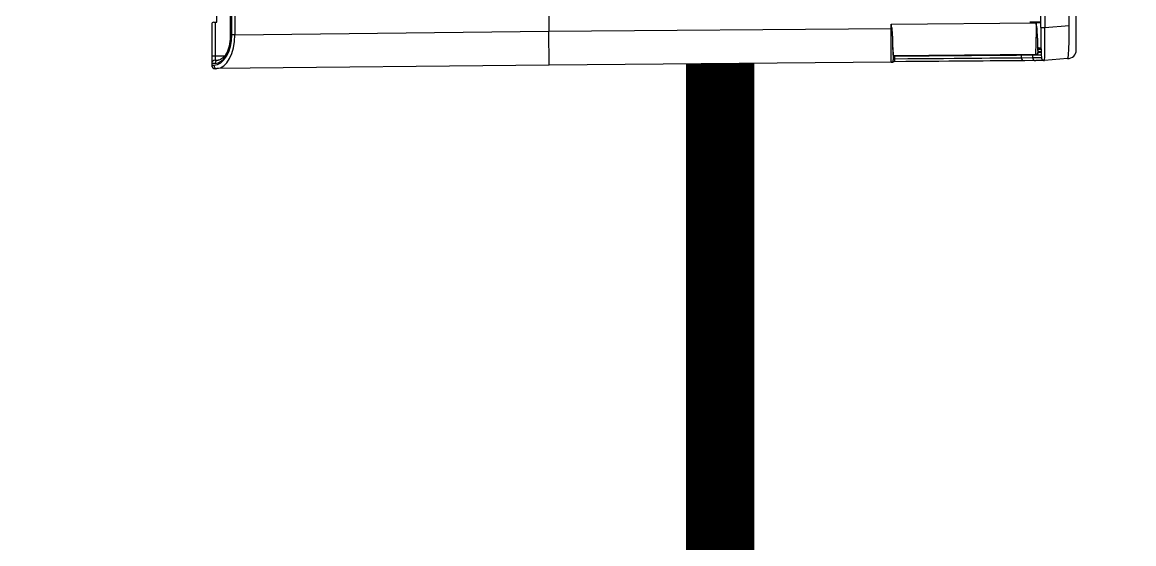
# Model space of a CAD drawing. Header units: inches. Extents: x -172 to 397, y -177 to 127.
# Drawn here: x -66.8412 to -66.4348, y 70.4784 to 70.669 of the extents above; entities that cross this region are included whole.
import ezdxf

# ---------------------------------------------------------------- set-up
doc = ezdxf.new("R2010")
doc.units = ezdxf.units.IN
doc.header["$MEASUREMENT"] = 0
doc.header["$XCLIPFRAME"] = 2
doc.layers.add('AC-RA', color=210, linetype='Continuous')
picture_1 = doc.add_image_def('image3.tif', size_in_pixel=(13248, 8704))

# ---------------------------------------------------------------- blocks, each defined once
blk = doc.blocks.new('FTM(15-28)PV2S')
at = {"layer": 'AC-RA', "color": 0, "linetype": 'Continuous'}
for p, q in [((1985.518863218891, 1338.300371027779), (1985.518858480901, 1338.300913951193)), ((1985.519949825596, 1338.199154800378), (1985.518863218891, 1338.300371027779)), ((1985.532349801533, 1338.301951528389), (1985.519885801669, 1338.301951528389)), ((1985.521438567363, 1338.300940879943), (1985.521454479807, 1338.300029186683)), ((1985.532992676589, 1338.300931904122), (1985.522724473051, 1338.300931904122)), ((1985.532992676589, 1338.301308653334), (1985.532992676589, 1338.300408628256)), ((1985.532992676589, 1338.300408628256), (1985.534921301756, 1338.300408628256)), ((1985.521478918059, 1338.299767440104), (1985.521454479807, 1338.300029186683)), ((1985.521541728238, 1338.29950459678), (1985.521478918059, 1338.299767440104)), ((1985.521651710017, 1338.299227509917), (1985.521541728238, 1338.29950459678)), ((1985.521809650274, 1338.298943624007), (1985.521651710017, 1338.299227509917)), ((1985.522019863989, 1338.298654628526), (1985.521809650274, 1338.298943624007)), ((1985.522286560706, 1338.298362029087), (1985.522019863989, 1338.298654628526)), ((1985.522611219038, 1338.298070886403), (1985.522286560706, 1338.298362029087)), ((1985.52299429414, 1338.297786492622), (1985.522611219038, 1338.298070886403)), ((1985.523435329572, 1338.297513698878), (1985.52299429414, 1338.297786492622)), ((1985.523932570284, 1338.297257427023), (1985.523435329572, 1338.297513698878)), ((1985.524483357345, 1338.297022574479), (1985.523932570284, 1338.297257427023)), ((1985.525084480237, 1338.29681372366), (1985.524483357345, 1338.297022574479)), ((1985.525729942222, 1338.296635418406), (1985.525084480237, 1338.29681372366)), ((1985.526411688076, 1338.296491976266), (1985.525729942222, 1338.296635418406)), ((1985.527130292527, 1338.296385871024), (1985.526411688076, 1338.296491976266)), ((1985.527867533926, 1338.296321067933), (1985.527130292527, 1338.296385871024)), ((1985.528608999015, 1338.296299872342), (1985.527867533926, 1338.296321067933)), ((1986.49911743748, 1338.296299872342), (1985.528608999015, 1338.296299872342)), ((1985.529197054829, 1338.294934473869), (1985.530235434333, 1338.199244562451)), ((1986.498529381667, 1338.294934473869), (1985.529197054829, 1338.294934473869)), ((1985.520859459084, 1338.094921076762), (1985.519949825596, 1338.199154800378)), ((1985.530235434333, 1338.199244562451), (1985.531116471454, 1338.094950349435)), ((1985.520859459084, 1338.094921076762), (1985.520957471816, 1338.09492095333)), ((1985.520859459084, 1338.094921076762), (1985.520863567056, 1338.094450376504)), ((1985.520957471816, 1338.09492095333), (1985.521251030424, 1338.094922037217)), ((1985.521010141283, 1338.090431486808), (1985.520983483826, 1338.094066204656)), ((1985.521251030424, 1338.094922037217), (1985.521739152596, 1338.094924230707)), ((1985.521506417683, 1338.093813112461), (1985.522797753092, 1338.093813112461)), ((1985.521739152596, 1338.094924230707), (1985.522413113232, 1338.094927351222)), ((1985.522413113232, 1338.094927351222), (1985.523263617644, 1338.094931131328)), ((1985.523172382102, 1338.050884986613), (1985.522793565404, 1338.094293019976)), ((1985.523263617644, 1338.094931131328), (1985.524282755899, 1338.094935285586)), ((1985.524282755899, 1338.094935285586), (1985.52545268564, 1338.094939426988)), ((1985.52545268564, 1338.094939426988), (1985.526747326713, 1338.094943267523)), ((1985.526747326713, 1338.094943267523), (1985.528140375243, 1338.0949465449)), ((1985.528140375243, 1338.0949465449), (1985.529605524782, 1338.094948992968)), ((1985.529605524782, 1338.094948992968), (1985.531116471454, 1338.094950349435)), ((1985.531116471454, 1338.094950349435), (1985.532404017758, 1338.094950349435)), ((1985.531116471454, 1338.094950349435), (1985.531116471454, 1338.094673306287)), ((1985.532404017758, 1338.094950349435), (1985.532778451334, 1338.050717517661)), ((1985.521036076149, 1338.08693819633), (1985.521010141283, 1338.090431486808)), ((1985.521061406712, 1338.08358601564), (1985.521036076149, 1338.08693819633)), ((1985.52108581282, 1338.080391161906), (1985.521061406712, 1338.08358601564)), ((1985.52110915047, 1338.077364673291), (1985.52108581282, 1338.080391161906)), ((1985.521131373375, 1338.074505179186), (1985.52110915047, 1338.077364673291)), ((1985.521152448105, 1338.071811762852), (1985.521131373375, 1338.074505179186)), ((1985.521172345088, 1338.06928351012), (1985.521152448105, 1338.071811762852)), ((1985.521191042466, 1338.06691985526), (1985.521172345088, 1338.06928351012)), ((1985.521208511953, 1338.064722004306), (1985.521191042466, 1338.06691985526)), ((1985.521224702119, 1338.062690957571), (1985.521208511953, 1338.064722004306)), ((1985.52123956539, 1338.060830473302), (1985.521224702119, 1338.062690957571)), ((1985.521253014336, 1338.059152709554), (1985.52123956539, 1338.060830473302)), ((1985.521264987241, 1338.057663178336), (1985.521253014336, 1338.059152709554)), ((1985.52127546739, 1338.056362033938), (1985.521264987241, 1338.057663178336)), ((1985.521284444497, 1338.055249609371), (1985.52127546739, 1338.056362033938)), ((1985.521291905706, 1338.054326235071), (1985.521284444497, 1338.055249609371)), ((1985.521321184807, 1338.050853591167), (1985.521291905706, 1338.054326235071)), ((1985.521344557774, 1338.048167019177), (1985.521321202807, 1338.050851495395)), ((1985.523172382102, 1338.050884986613), (1985.523173692282, 1338.050734872716)), ((1985.523816541622, 1338.050097608674), (1985.523815232729, 1338.050247756001)), ((1985.523816541622, 1338.050097608674), (1985.525107878318, 1338.050097608674)), ((1985.523859962689, 1338.050097608674), (1985.523867531281, 1338.049229305432)), ((1985.525114541953, 1338.049277728812), (1985.525106409991, 1338.050265780932)), ((1985.532778451334, 1338.050717517661), (1985.53291421626, 1338.050717517661)), ((1985.532778451334, 1338.050683499285), (1985.532778451334, 1338.050717517661)), ((1985.53291421626, 1338.050717517661), (1985.532926196879, 1338.049310334881)), ((1985.532968779637, 1338.049310334881), (1985.532998263173, 1338.052695581206)), ((1985.521953848435, 1338.041172129407), (1985.521344550744, 1338.048167099883)), ((1985.521353990721, 1338.048414226198), (1985.52134583778, 1338.048294866158)), ((1985.52134583778, 1338.048294866158), (1985.521359579877, 1338.048170370831)), ((1985.521386355623, 1338.048534254828), (1985.521353990721, 1338.048414226198)), ((1985.521436658024, 1338.048649636757), (1985.521386355623, 1338.048534254828)), ((1985.521499549205, 1338.048755635282), (1985.521436658024, 1338.048649636757)), ((1985.521573729272, 1338.048850418209), (1985.521499549205, 1338.048755635282)), ((1985.521658554065, 1338.04893278979), (1985.521573729272, 1338.048850418209)), ((1985.521749087587, 1338.0490008484), (1985.521658554065, 1338.04893278979)), ((1985.521837266901, 1338.049052350407), (1985.521749087587, 1338.0490008484)), ((1985.521917307417, 1338.049088388697), (1985.521837266901, 1338.049052350407)), ((1985.52198542903, 1338.049112771662), (1985.521917307417, 1338.049088388697)), ((1985.522038166642, 1338.049127889512), (1985.52198542903, 1338.049112771662)), ((1985.522073320336, 1338.049135191286), (1985.522038166642, 1338.049127889512)), ((1985.531395681091, 1338.049310334881), (1986.496330755405, 1338.049310334881)), ((1985.524518000596, 1338.038525857672), (1986.503208439756, 1338.038525857672))]:
    blk.add_line(p, q, dxfattribs=at)
at = {"layer": 'AC-RA', "color": 8, "linetype": 'Continuous'}
for p, q in [((1985.519885801669, 1338.301951528389), (1985.519891779122, 1338.301266588733)), ((1985.520426036579, 1338.300897820172), (1985.520407643924, 1338.301951528389)), ((1985.522724473051, 1338.301951528389), (1985.522724473051, 1338.300931904122)), ((1985.522724473051, 1338.300931904122), (1985.52277633121, 1338.297961011342)), ((1985.528608999015, 1338.296157858671), (1985.528608999015, 1338.296299872342)), ((1986.49911743748, 1338.296157858671), (1985.528608999015, 1338.296157858671)), ((1985.529197054829, 1338.294934473869), (1985.529197054829, 1338.295821059001)), ((1985.529197054829, 1338.295821059001), (1986.498529381667, 1338.295821059001)), ((1985.519949825596, 1338.199154800378), (1985.530235434333, 1338.199244562451)), ((1985.556597207439, 1338.199244650056), (1985.530235434333, 1338.199244562451)), ((1985.521506417683, 1338.093813112461), (1985.521502309711, 1338.094283943866)), ((1985.52188414535, 1338.093788338628), (1985.521914311619, 1338.089806954264)), ((1985.522645467564, 1338.088380702523), (1985.522601331619, 1338.093742920791)), ((1985.521914311619, 1338.089806954264), (1985.521943343857, 1338.08600620879)), ((1985.522686989578, 1338.083370818358), (1985.522645467564, 1338.088380702523)), ((1985.521943343857, 1338.08600620879), (1985.521971251063, 1338.082394203718)), ((1985.522725839803, 1338.078708079009), (1985.522686989578, 1338.083370818358)), ((1985.521971251063, 1338.082394203718), (1985.52199801138, 1338.078976425343)), ((1985.52199801138, 1338.078976425343), (1985.522023488519, 1338.075750203163)), ((1985.522761948809, 1338.074392845771), (1985.522725839803, 1338.078708079009)), ((1985.522023488519, 1338.075750203163), (1985.52204758219, 1338.072716468061)), ((1985.522795193164, 1338.070434349044), (1985.522761948809, 1338.074392845771)), ((1985.52204758219, 1338.072716468061), (1985.522070152247, 1338.069889680868)), ((1985.522070152247, 1338.069889680868), (1985.522091040544, 1338.067288010518)), ((1985.522825328575, 1338.066855927765), (1985.522795193164, 1338.070434349044)), ((1985.522091040544, 1338.067288010518), (1985.522110220078, 1338.064908975516)), ((1985.522851980889, 1338.063697896628), (1985.522825328575, 1338.066855927765)), ((1985.522110220078, 1338.064908975516), (1985.522127679279, 1338.062751250251)), ((1985.522875115391, 1338.060962380978), (1985.522851980889, 1338.063697896628)), ((1985.522127679279, 1338.062751250251), (1985.522143402717, 1338.060813710978)), ((1985.522143402717, 1338.060813710978), (1985.522157382678, 1338.059095222381)), ((1985.522894708937, 1338.05864956982), (1985.522875115391, 1338.060962380978)), ((1985.522157382678, 1338.059095222381), (1985.522169584447, 1338.057598616965)), ((1985.522169584447, 1338.057598616965), (1985.52217995145, 1338.056329334741)), ((1985.52217995145, 1338.056329334741), (1985.522188429686, 1338.055292823432)), ((1985.522910744812, 1338.056759653446), (1985.522894708937, 1338.05864956982)), ((1985.522923199874, 1338.055292823432), (1985.522910744812, 1338.056759653446)), ((1985.522188429686, 1338.055292823432), (1985.522188644406, 1338.055266946425)), ((1985.522923199874, 1338.055292823432), (1985.522188429686, 1338.055292823432)), ((1985.522188644406, 1338.055266946425), (1985.522217779504, 1338.051831094261)), ((1985.522923394022, 1338.055270016796), (1985.522923199874, 1338.055292823432)), ((1985.522953038276, 1338.051831094261), (1985.522923394022, 1338.055270016796)), ((1985.522217779504, 1338.051831094261), (1985.522217797504, 1338.051828999774)), ((1985.522953038276, 1338.051831094261), (1985.522217779504, 1338.051831094261)), ((1985.522217797504, 1338.051828999774), (1985.522240905005, 1338.049173885936)), ((1985.522953053705, 1338.051829245353), (1985.522953038276, 1338.051831094261)), ((1985.522976082776, 1338.049187359311), (1985.522953053705, 1338.051829245353)), ((1985.523897946319, 1338.050097608674), (1985.523943277356, 1338.049232643873)), ((1985.524049150532, 1338.050097608674), (1985.524094139782, 1338.049239139925)), ((1985.531395681091, 1338.049310494314), (1985.531395681091, 1338.048132346058)), ((1986.496330755405, 1338.048132346058), (1985.531395681091, 1338.048132346058)), ((1985.531395681091, 1338.048132346058), (1985.532040592774, 1338.040728004317)), ((1985.521953848435, 1338.041172129407), (1985.522061122424, 1338.041082200187)), ((1985.522061122424, 1338.041082200187), (1985.522362210385, 1338.040998821863)), ((1985.522362210385, 1338.040998821863), (1985.522855286553, 1338.040922785173)), ((1985.522855286553, 1338.040922785173), (1985.523531926692, 1338.040855865737)), ((1985.523531926692, 1338.040855865737), (1985.524379761887, 1338.040799449594)), ((1985.524379761887, 1338.040799449594), (1985.525387012096, 1338.040754628345)), ((1985.525387012096, 1338.040754628345), (1985.526535741104, 1338.040722582309)), ((1985.526535741104, 1338.040722582309), (1985.527800899927, 1338.040703657353)), ((1985.527800899927, 1338.040703657353), (1985.529157051286, 1338.040698092627)), ((1985.529157051286, 1338.040698092627), (1985.530578760471, 1338.040706128565)), ((1985.530578760471, 1338.040706128565), (1985.532040592774, 1338.040728004317)), ((1985.532040592774, 1338.040728004317), (1986.495685843721, 1338.040728004317))]:
    blk.add_line(p, q, dxfattribs=at)
at = {"layer": 'AC-RA', "color": 0, "linetype": 'Continuous'}
for centre, radius, start, end in [((1985.519887041132, 1338.3009229283), 0.001028600089110275, 90.06903400470998, 180.499999999962), ((1985.52041012285, 1338.3009229283), 0.001028600089110275, 0.9999999969218678, 90.00000100312151), ((1985.532349801533, 1338.301308653334), 0.000642875055693922, 0, 90), ((1985.521506417683, 1338.094455987517), 0.000642875055693922, 180.499999999962, 270.0744460057858), ((1985.527455474159, 1338.01960091464), 0.07491992482725607, 88.97195699736747, 94.55754799893927), ((1985.527581661532, 1338.044710601144), 0.04981307211618475, 88.59888799920994, 95.51585999536377), ((1985.52888081816, 1338.109760474242), 0.01525191111656234, 269.6951519955864, 278.4288879944153), ((1985.527526929722, 1338.114485980054), 0.02013521446886549, 280.2691139938016, 284.0174139964922), ((1985.530428034557, 1338.191483772207), 0.1407858763778931, 267.0458510009609, 270.9565960012058), ((1985.523816541622, 1338.05074048373), 0.000642875055693922, 180.499999999962, 270), ((1985.527473844025, 1337.988094888787), 0.06226045501975161, 89.38222438805968, 93.36881275305105), ((1985.527587862705, 1338.016292063729), 0.03406421986732112, 89.06262700562907, 94.17748599862298), ((1985.527729665514, 1338.088672468796), 0.03832299581801984, 270.6211729988378, 277.5703230027873), ((1985.528524385086, 1338.067949143226), 0.01778200118550057, 283.8413560021163, 284.292331999047), ((1985.528836178689, 1337.937356359452), 0.1119832286525284, 88.69032587829051, 93.46229670820804), ((1985.524514028559, 1338.041087432746), 0.002561580721013959, 178.1052145709944, 270.1248931831544)]:
    blk.add_arc(centre, radius, start, end, dxfattribs=at)
at = {"layer": 'AC-RA', "color": 8, "linetype": 'Continuous'}
for centre, radius, start, end in [((2006.868631169441, 1338.184996166272), 21.34492796449841, 180.3621080136102, 180.3644078118122), ((2007.186581882953, 1338.185991510028), 21.66224061004926, 180.3595696005661, 180.3616364492331), ((1985.527122341448, 1338.265698346095), 0.2176079643491885, 268.4785399946842, 271.1252350019639)]:
    blk.add_arc(centre, radius, start, end, dxfattribs=at)
for centre, major_axis, ratio, start_param, end_param in [((1985.519891779122, 1338.300380003601), (-0.001028560923170849, -8.97611519104563e-06), 0.8619260000000001, -1.578318097246649, 0), ((1985.529149532219, 1338.301266588733), (-0.009257841149244536, 4.273945610798834e-05), 0.5881890000000002, 0.0078486200283649, 1.578644946823228), ((1985.520426036579, 1338.30001123504), (0.001028443428334536, 1.795154681659359e-05), 0.8619, 0, 1.555752933160534), ((1985.528527483744, 1338.300898542764), (0.00810175846842165, -7.252365805183711e-05), 0.585074, -3.126141615595288, -1.555497587842992), ((1985.522188429686, 1338.054404677399), (0.0008970989089611716, 7.290963136446974e-06), 0.989986062223901, 1.562776510554006, 3.141592653592991), ((1985.522217779504, 1338.050932033496), (-7.602362242098833e-06, 0.0008990290081732702), 0.9979569157223768, -0.00844693193567081, 1.64969155505502)]:
    blk.add_ellipse(centre, major_axis=major_axis, ratio=ratio, start_param=start_param, end_param=end_param, dxfattribs=at)
at = {"layer": 'AC-RA', "color": 0, "linetype": 'Continuous'}
for centre, major_axis, ratio, start_param, end_param in [((1985.529149532219, 1338.300380003601), (0.01028641712175569, -2.248264970409557e-05), 0.5293869999999999, -3.135815660206905, -1.565019333413572), ((1985.522724826632, 1338.3009229283), (0.001286259316046427, -1.795351249638458e-05), 0.006973000000000001, 1.571167730653033, 3.141811756681476), ((1985.521502309711, 1338.09492668649), (-0.0006428505769925312, -5.610072033328911e-06), 0.999793, 0, 1.562071489029617), ((1985.523815232729, 1338.050890596341), (0.0006428505769720468, 5.610073086765706e-06), 0.9999469999999999, 3.141592653589793, 4.703662797559192)]:
    blk.add_ellipse(centre, major_axis=major_axis, ratio=ratio, start_param=start_param, end_param=end_param, dxfattribs=at)
blk = doc.blocks.new('*U255')
at = {"layer": 'AC-RA'}
blk.add_blockref('FTM(15-28)PV2S', (759.251282600299, 606.4792470601533), dxfattribs=at)

msp = doc.modelspace()

# ---------------------------------------------------------------- linework, layer by layer
at = {"color": 2, "const_width": 0.025}
msp.add_lwpolyline([(-66.58603961364565, 70.65389206906445), (-66.58603961364565, 69.10206472312382), (-65.20993905370688, 69.10206472312382)], dxfattribs=at)

# ---------------------------------------------------------------- block references
at = {"layer": 'AC-RA', "color": 4, "xscale": 1.2, "yscale": 1.2, "zscale": 1.2, "rotation": 90}
msp.add_blockref('*U255', (2266.965502384822, -3223.072132622102), dxfattribs=at)

# ---------------------------------------------------------------- pictures from other files: only their frames are drawn
image = msp.add_image(picture_1, insert=(-98.80000081390494, 49.99496506140107), size_in_units=(103.259746951027, 67.84215258618195))
image.set_boundary_path([(1164.295373235606, 432.6384530766481), (11144.89663008084, 7632.068361247257)])

doc.saveas('drawing.dxf')
